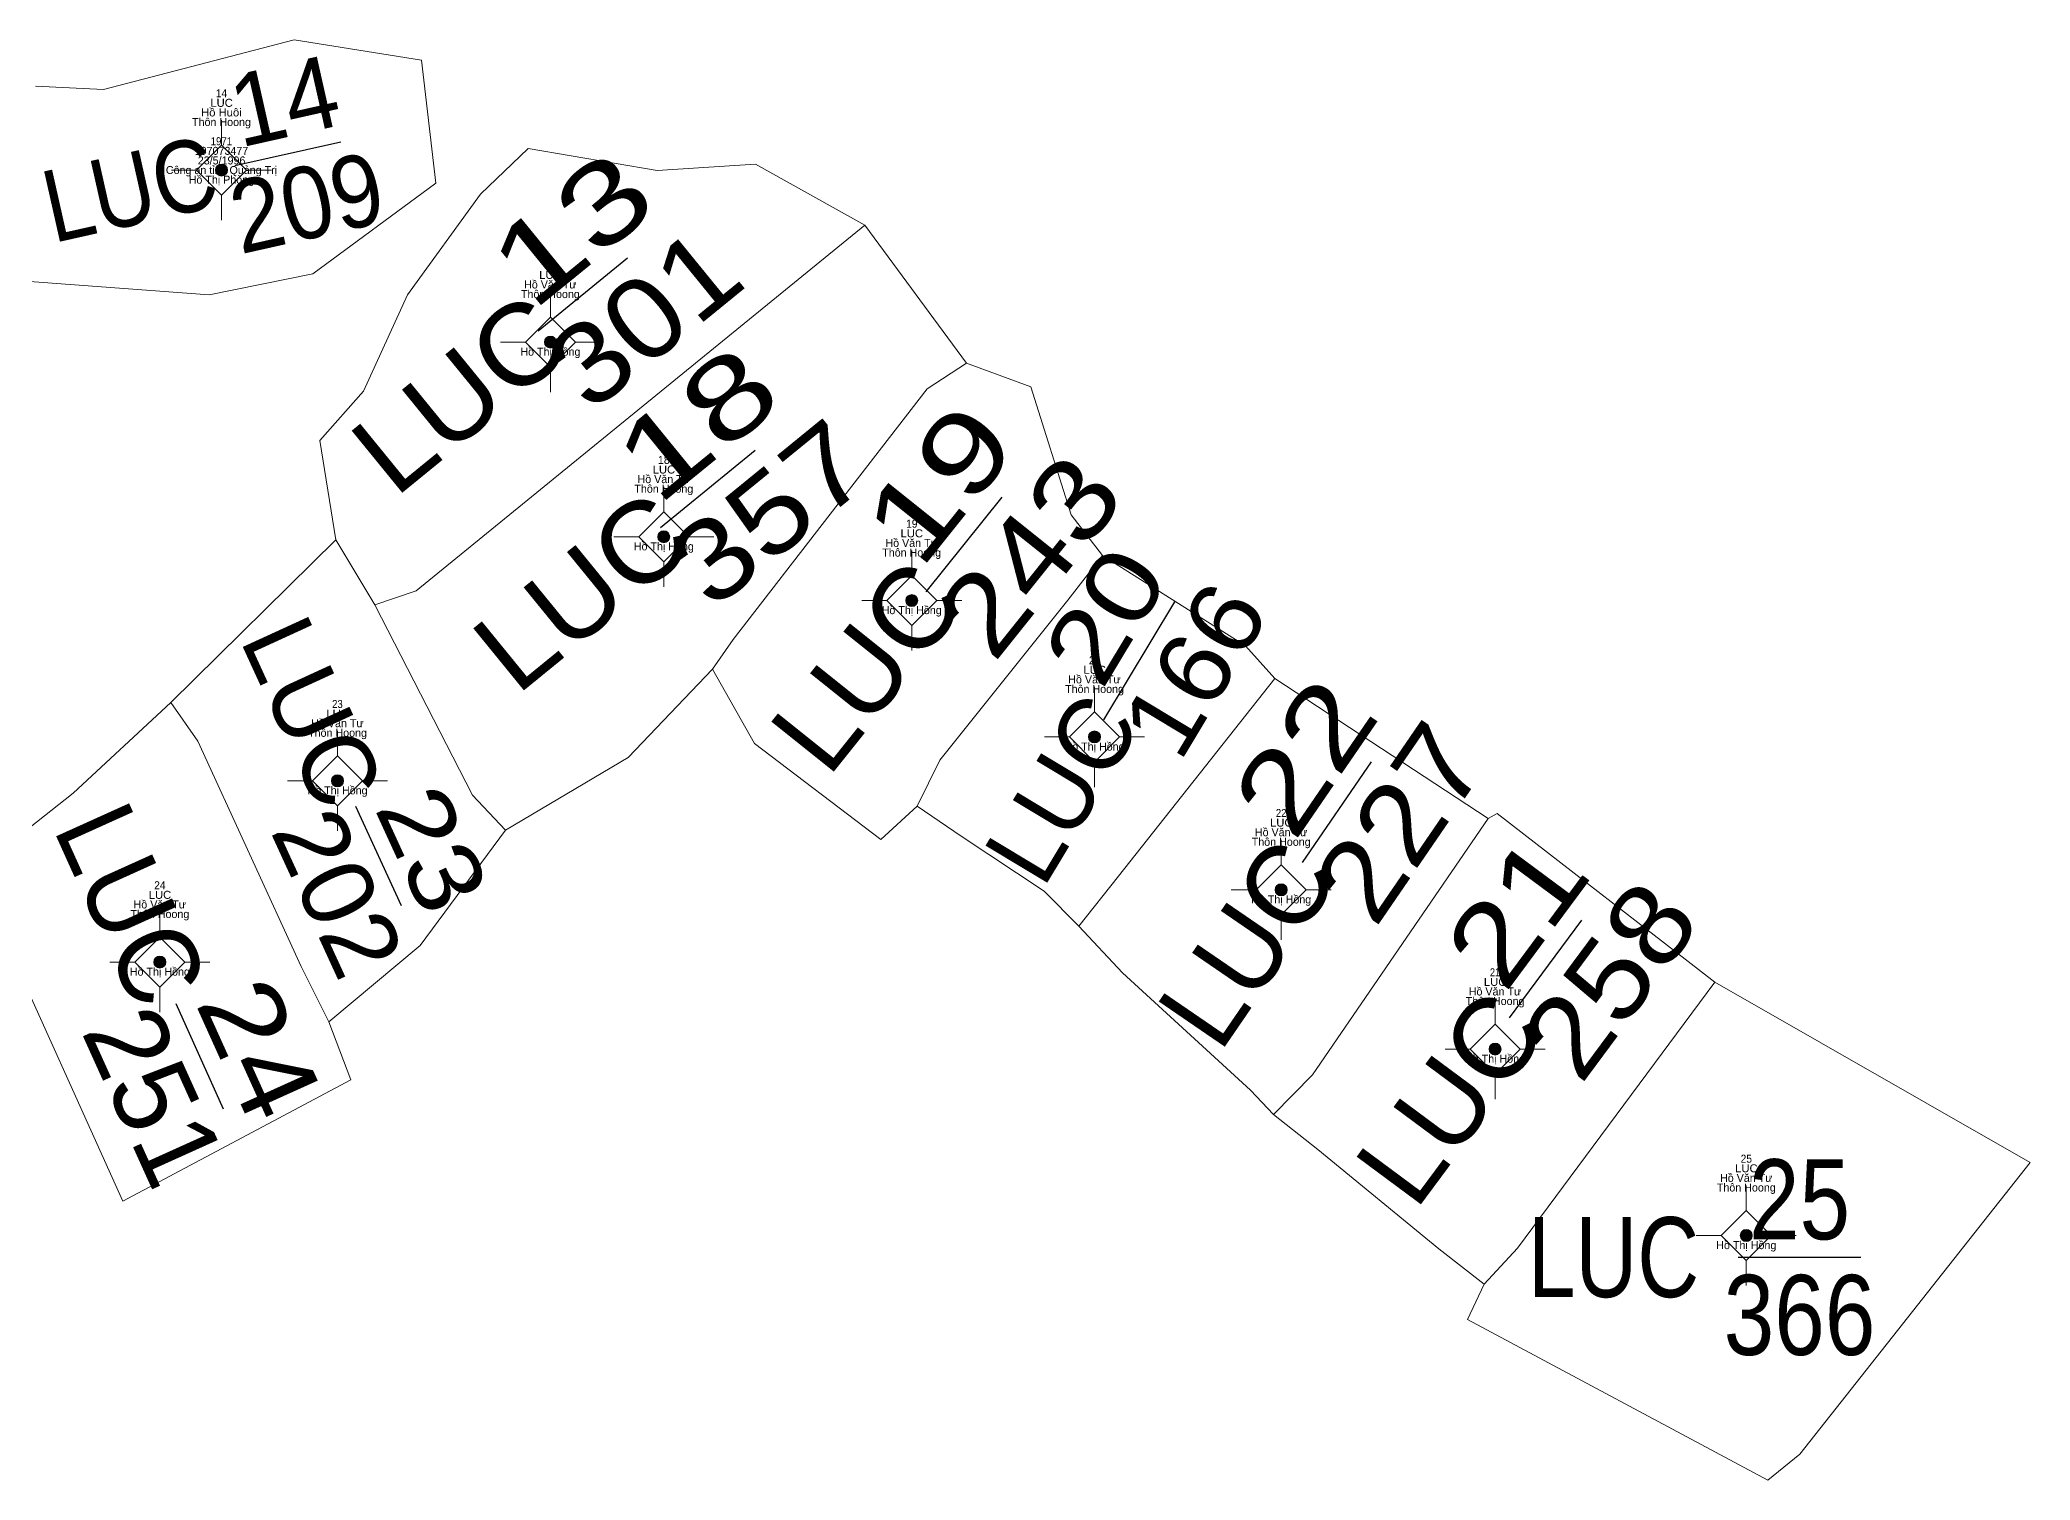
# Model space of a CAD drawing. Header units: metres. Extents: x 552779 to 554237, y 1846578 to 1848294.
# Drawn here: x 553209.7 to 553309.2, y 1847765.5 to 1847837.5 of the extents above; entities that cross this region are included whole.
import ezdxf
from ezdxf.enums import TextEntityAlignment as Align

# ---------------------------------------------------------------- set-up
doc = ezdxf.new("R2010")
doc.units = ezdxf.units.M
doc.header["$LTSCALE"] = 0.16
for name, color, linetype, lineweight in [('10', 7, 'Continuous', 13), ('11', 7, 'Continuous', 13), ('13', 7, 'Continuous', 25)]:
    doc.layers.add(name, color=color, linetype=linetype, lineweight=lineweight)
doc.layers.add('15', color=7, linetype='Continuous')

msp = doc.modelspace()

# ---------------------------------------------------------------- hatches: boundary and pattern name
at = {"layer": '11'}
for points in [[(553219.0795, 1847830.97, 1), (553218.4795, 1847830.97, 1)], [(553235.5195, 1847822.37, 1), (553234.9195, 1847822.37, 1)], [(553241.1895, 1847812.64, 1), (553240.5895, 1847812.64, 1)], [(553253.5795, 1847809.45, 1), (553252.9795, 1847809.45, 1)], [(553262.7195, 1847802.63, 1), (553262.1195, 1847802.63, 1)], [(553224.8795, 1847800.44, 1), (553224.2795, 1847800.44, 1)], [(553272.0495, 1847794.99, 1), (553271.4495, 1847794.99, 1)], [(553215.9995, 1847791.38, 1), (553215.3995, 1847791.38, 1)], [(553282.7395, 1847787.03, 1), (553282.1395, 1847787.03, 1)], [(553295.2995, 1847777.71, 1), (553294.6995, 1847777.71, 1)]]:
    msp.add_hatch(color=256, dxfattribs=at).paths.add_polyline_path(points)

# ---------------------------------------------------------------- linework, layer by layer
at = {"layer": '10'}
for p, q in [((553250.93, 1847828.21), (553256.02, 1847821.31)), ((553224.5, 1847812.48), (553216.25, 1847804.35)), ((553226.44, 1847809.23), (553224.5, 1847812.48))]:
    msp.add_line(p, q, dxfattribs=at)
for points in [[(553209.48, 1847835.17), (553212.88, 1847835), (553222.42, 1847837.48), (553228.78, 1847836.46), (553229.49, 1847830.32), (553223.34, 1847825.78), (553218.16, 1847824.74), (553208.3, 1847825.47)], [(553250.93, 1847828.21), (553245.48, 1847831.26), (553240.55, 1847830.95), (553234.11, 1847832.04), (553231.73, 1847829.77), (553228.07, 1847824.73), (553225.88, 1847819.92), (553223.69, 1847817.45), (553224.5, 1847812.48)], [(553226.44, 1847809.23), (553228.51, 1847809.93), (553250.93, 1847828.21)], [(553256.02, 1847821.31), (553254.06, 1847820.04), (553244.36, 1847807.51), (553243.32, 1847806.02)], [(553256.02, 1847821.31), (553259.23, 1847820.13), (553261.25, 1847813.74), (553262.82, 1847811.7)], [(553262.82, 1847811.7), (553261.09, 1847809.47), (553254.69, 1847801.47), (553253.55, 1847799.17)], [(553262.82, 1847811.7), (553269.97, 1847807.19), (553271.43, 1847805.55), (553282.09, 1847798.55)], [(553226.44, 1847809.23), (553231.33, 1847799.72), (553232.97, 1847797.98)], [(553243.32, 1847806.02), (553239.1, 1847801.6), (553232.97, 1847797.98)], [(553253.55, 1847799.17), (553251.74, 1847797.51), (553245.43, 1847802.31), (553243.32, 1847806.02)], [(553261.64, 1847793.18), (553263.62, 1847795.67), (553271.43, 1847805.55)], [(553224.15, 1847788.39), (553225.24, 1847785.5), (553213.85, 1847779.43), (553207.59, 1847793.29), (553206.25, 1847795.79), (553211.36, 1847799.82), (553216.25, 1847804.35)], [(553216.25, 1847804.35), (553217.59, 1847802.42), (553222.76, 1847791.15), (553224.15, 1847788.39)], [(553253.55, 1847799.17), (553255.76, 1847797.68), (553259.91, 1847794.92), (553261.64, 1847793.18)], [(553271.36, 1847783.76), (553273.32, 1847785.75), (553282.09, 1847798.55)], [(553282.09, 1847798.55), (553282.55, 1847798.81), (553293.43, 1847790.38)], [(553224.15, 1847788.39), (553228.71, 1847792.21), (553232.97, 1847797.98)], [(553261.64, 1847793.18), (553263.81, 1847790.84), (553270.21, 1847784.98), (553271.36, 1847783.76)], [(553281.89, 1847775.28), (553281.06, 1847773.51), (553296.08, 1847765.48), (553297.68, 1847766.78), (553309.19, 1847781.36), (553293.43, 1847790.38)], [(553281.89, 1847775.28), (553283.56, 1847777.07), (553293.43, 1847790.38)], [(553271.36, 1847783.76), (553273.58, 1847782.01), (553279.63, 1847777.05), (553281.89, 1847775.28)]]:
    msp.add_lwpolyline(points, dxfattribs=at)
at = {"layer": '11'}
for p, q in [((553218.78, 1847833.47), (553218.78, 1847832.22)), ((553217.53, 1847830.97), (553216.28, 1847830.97)), ((553221.28, 1847830.97), (553220.03, 1847830.97)), ((553218.78, 1847829.72), (553218.78, 1847828.47)), ((553235.22, 1847824.87), (553235.22, 1847823.62)), ((553233.97, 1847822.37), (553232.72, 1847822.37)), ((553237.72, 1847822.37), (553236.47, 1847822.37)), ((553235.22, 1847821.12), (553235.22, 1847819.87)), ((553240.89, 1847815.14), (553240.89, 1847813.89)), ((553239.64, 1847812.64), (553238.39, 1847812.64)), ((553243.39, 1847812.64), (553242.14, 1847812.64)), ((553240.89, 1847811.39), (553240.89, 1847810.14)), ((553253.28, 1847811.95), (553253.28, 1847810.7)), ((553252.03, 1847809.45), (553250.78, 1847809.45)), ((553255.78, 1847809.45), (553254.53, 1847809.45)), ((553253.28, 1847808.2), (553253.28, 1847806.95)), ((553262.42, 1847805.13), (553262.42, 1847803.88)), ((553224.58, 1847802.94), (553224.58, 1847801.69)), ((553261.17, 1847802.63), (553259.92, 1847802.63)), ((553264.92, 1847802.63), (553263.67, 1847802.63)), ((553262.42, 1847801.38), (553262.42, 1847800.13)), ((553223.33, 1847800.44), (553222.08, 1847800.44)), ((553227.08, 1847800.44), (553225.83, 1847800.44)), ((553224.58, 1847799.19), (553224.58, 1847797.94)), ((553271.75, 1847797.49), (553271.75, 1847796.24)), ((553270.5, 1847794.99), (553269.25, 1847794.99)), ((553274.25, 1847794.99), (553273, 1847794.99)), ((553215.7, 1847793.88), (553215.7, 1847792.63)), ((553271.75, 1847793.74), (553271.75, 1847792.49)), ((553214.45, 1847791.38), (553213.2, 1847791.38)), ((553218.2, 1847791.38), (553216.95, 1847791.38)), ((553215.7, 1847790.13), (553215.7, 1847788.88)), ((553282.44, 1847789.53), (553282.44, 1847788.28)), ((553281.19, 1847787.03), (553279.94, 1847787.03)), ((553284.94, 1847787.03), (553283.69, 1847787.03)), ((553282.44, 1847785.78), (553282.44, 1847784.53)), ((553295, 1847780.21), (553295, 1847778.96)), ((553293.75, 1847777.71), (553292.5, 1847777.71)), ((553297.5, 1847777.71), (553296.25, 1847777.71)), ((553295, 1847776.46), (553295, 1847775.21))]:
    msp.add_line(p, q, dxfattribs=at)
for points in [[(553218.78, 1847832.22), (553217.53, 1847830.97), (553218.78, 1847829.72), (553220.03, 1847830.97)], [(553235.22, 1847823.62), (553233.97, 1847822.37), (553235.22, 1847821.12), (553236.47, 1847822.37)], [(553240.89, 1847813.89), (553239.64, 1847812.64), (553240.89, 1847811.39), (553242.14, 1847812.64)], [(553253.28, 1847810.7), (553252.03, 1847809.45), (553253.28, 1847808.2), (553254.53, 1847809.45)], [(553262.42, 1847803.88), (553261.17, 1847802.63), (553262.42, 1847801.38), (553263.67, 1847802.63)], [(553224.58, 1847801.69), (553223.33, 1847800.44), (553224.58, 1847799.19), (553225.83, 1847800.44)], [(553271.75, 1847796.24), (553270.5, 1847794.99), (553271.75, 1847793.74), (553273, 1847794.99)], [(553215.7, 1847792.63), (553214.45, 1847791.38), (553215.7, 1847790.13), (553216.95, 1847791.38)], [(553282.44, 1847788.28), (553281.19, 1847787.03), (553282.44, 1847785.78), (553283.69, 1847787.03)], [(553295, 1847778.96), (553293.75, 1847777.71), (553295, 1847776.46), (553296.25, 1847777.71)]]:
    msp.add_lwpolyline(points, close=True, dxfattribs=at)
for centre in [(553218.7795, 1847830.97), (553235.2195, 1847822.37), (553240.8895, 1847812.64), (553253.2795, 1847809.45), (553262.4195, 1847802.63), (553224.5795, 1847800.44), (553271.7495, 1847794.99), (553215.6995, 1847791.38), (553282.4395, 1847787.03), (553294.9995, 1847777.71)]:
    msp.add_circle(centre, 0.3, dxfattribs=at)
at = {"layer": '13'}
for p, q in [((553219.45, 1847831.2), (553224.74, 1847832.38)), ((553234.61, 1847822.94), (553239.07, 1847826.58)), ((553240.72, 1847813.1), (553245.46, 1847816.96)), ((553254.01, 1847809.88), (553257.81, 1847814.62)), ((553262.89, 1847803.48), (553266.44, 1847809.39)), ((553272.81, 1847796.35), (553276.26, 1847801.39)), ((553225.48, 1847799.18), (553227.76, 1847794.21)), ((553283.16, 1847788.59), (553286.78, 1847793.47)), ((553216.5, 1847789.3), (553218.87, 1847784.05)), ((553294.6, 1847776.63), (553300.72, 1847776.63))]:
    msp.add_line(p, q, dxfattribs=at)

# ---------------------------------------------------------------- texts
for s, height, rotation, p in [('14', 3.6, 12.671, (553222.3152, 1847832.6712)), ('251', 4, 294.307, (553213.5826, 1847783.8482))]:
    msp.add_text(s, height=height, rotation=rotation, dxfattribs=at).set_placement(p, align=Align.CENTER)
for height, rotation, width, p in [(3.6, 12.671, 0.9, (553219.9904, 1847829.4759)), (4, 39.192, 1.1, (553237.8323, 1847823.0065)), (4, 39.192, 1.1, (553243.9123, 1847813.1265)), (4, 51.34, 1.05, (553257.095, 1847810.5312)), (4, 294.307, 0.95, (553215.1108, 1847787.4965)), (4, 53.441, 1.05, (553286.0831, 1847789.1775))]:
    msp.add_text('LUC ', height=height, rotation=rotation, dxfattribs=dict(at, width=width)).set_placement(p, align=Align.RIGHT)
for s, height, rotation, width, p in [('209', 3.6, 12.671, 0.95, (553223.4452, 1847827.5908)), ('13', 4, 39.192, 1.4, (553237.5362, 1847826.4904)), ('301', 4, 39.192, 1.15, (553241.1862, 1847822.0072)), ('18', 4, 39.192, 1.4, (553243.7962, 1847816.7504)), ('357', 4, 39.192, 1.2, (553247.4462, 1847812.2739)), ('19', 4, 51.34, 1.35, (553256.2125, 1847814.0506)), ('243', 4, 51.34, 1.2, (553260.7285, 1847810.4506)), ('20', 3.6, 58.975, 1.25, (553264.5036, 1847807.7723)), ('20', 3.6, 58.975, 1.25, (553264.5036, 1847807.7723)), ('166', 3.6, 58.975, 1.1, (553268.952, 1847805.0773)), ('22', 4, 55.583, 1.3, (553274.5759, 1847800.5096)), ('227', 4, 55.583, 1.15, (553279.3424, 1847797.2446)), ('23', 3.6, 294.643, 1.15, (553227.6857, 1847796.2755)), ('202', 3.6, 294.643, 1.05, (553222.9582, 1847794.0955)), ('21', 4, 53.441, 1.25, (553285.1356, 1847792.7387)), ('258', 4, 53.441, 1.15, (553289.7769, 1847789.3037)), ('24', 4, 294.307, 1.15, (553218.8564, 1847786.2182))]:
    msp.add_text(s, height=height, rotation=rotation, dxfattribs=dict(at, width=width)).set_placement(p, align=Align.CENTER)
for height, rotation, p in [(3.6, 294.643, (553224.2526, 1847797.5211)), (3.6, 58.975, (553265.5066, 1847804.4045)), (4, 55.583, (553275.5724, 1847796.8391))]:
    msp.add_text('LUC ', height=height, rotation=rotation, dxfattribs=at).set_placement(p, align=Align.RIGHT)
at = {"layer": '13', "width": 0.85}
for s, p in [('25', (553297.66, 1847777.52)), ('366', (553297.66, 1847771.74))]:
    msp.add_text(s, height=4, dxfattribs=at).set_placement(p, align=Align.CENTER)
at = {"layer": '13', "width": 0.8}
msp.add_text('LUC ', height=4, dxfattribs=at).set_placement((553293.83, 1847774.63), align=Align.RIGHT)
at = {"layer": '15'}
for s, width, p in [('14', 0.95, (553218.78, 1847834.61)), ('Hồ Huôi', 1.05, (553218.775, 1847833.65)), ('LUC', 1.05, (553218.785, 1847834.13)), ('1971', 0.9, (553218.775, 1847832.21)), ('13', 0.9, (553235.215, 1847826.01)), ('LUC', 1.05, (553235.225, 1847825.53)), ('LUC', 1.05, (553240.895, 1847815.8)), ('LUC', 1.05, (553253.285, 1847812.61)), ('19', 0.95, (553253.285, 1847813.09)), ('LUC', 1.05, (553262.425, 1847805.79)), ('20', 0.95, (553262.425, 1847806.27)), ('23', 0.9, (553224.575, 1847804.08)), ('LUC', 1.05, (553224.585, 1847803.6)), ('LUC', 1.05, (553271.755, 1847798.15)), ('22', 0.9, (553271.75, 1847798.63)), ('24', 0.95, (553215.7, 1847795.02)), ('LUC', 1.05, (553215.705, 1847794.54)), ('LUC', 1.05, (553282.445, 1847790.19)), ('21', 0.85, (553282.44, 1847790.67)), ('LUC', 1.05, (553295.005, 1847780.87)), ('25', 0.95, (553295, 1847781.35))]:
    msp.add_text(s, height=0.4, dxfattribs=dict(at, width=width)).set_placement(p, align=Align.CENTER)
for s, p in [('Thôn Hoong', (553218.78, 1847833.17)), ('197073477', (553218.78, 1847831.73)), ('Công an tỉnh Quảng Trị', (553218.78, 1847830.77)), ('23/5/1996', (553218.785, 1847831.25)), ('Hồ Thị Phòng', (553218.775, 1847830.29)), ('Thôn Hoong', (553235.22, 1847824.57)), ('Hồ Văn Tư', (553235.215, 1847825.05)), ('Hồ Thị Hồng', (553235.22, 1847821.69)), ('18', (553240.89, 1847816.28)), ('Thôn Hoong', (553240.89, 1847814.84)), ('Hồ Văn Tư', (553240.885, 1847815.32)), ('Hồ Thị Hồng', (553240.89, 1847811.96)), ('Thôn Hoong', (553253.28, 1847811.65)), ('Hồ Văn Tư', (553253.275, 1847812.13)), ('Hồ Thị Hồng', (553253.28, 1847808.77)), ('Thôn Hoong', (553262.42, 1847804.83)), ('Hồ Văn Tư', (553262.415, 1847805.31)), ('Hồ Văn Tư', (553224.575, 1847803.12)), ('Thôn Hoong', (553224.58, 1847802.64)), ('Hồ Thị Hồng', (553262.42, 1847801.95)), ('Hồ Thị Hồng', (553224.58, 1847799.76)), ('Hồ Văn Tư', (553271.745, 1847797.67)), ('Thôn Hoong', (553271.75, 1847797.19)), ('Hồ Văn Tư', (553215.695, 1847794.06)), ('Hồ Thị Hồng', (553271.75, 1847794.31)), ('Thôn Hoong', (553215.7, 1847793.58)), ('Hồ Thị Hồng', (553215.7, 1847790.7)), ('Hồ Văn Tư', (553282.435, 1847789.71)), ('Thôn Hoong', (553282.44, 1847789.23)), ('Hồ Thị Hồng', (553282.44, 1847786.35)), ('Thôn Hoong', (553295, 1847779.91)), ('Hồ Văn Tư', (553294.995, 1847780.39)), ('Hồ Thị Hồng', (553295, 1847777.03))]:
    msp.add_text(s, height=0.4, dxfattribs=at).set_placement(p, align=Align.CENTER)

doc.saveas('drawing.dxf')
